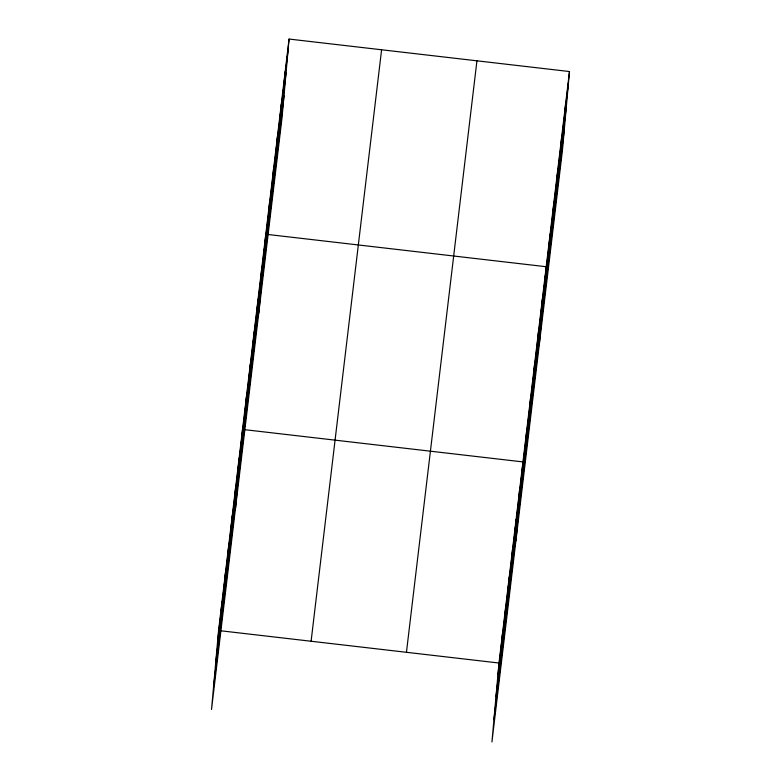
<?xml version="1.0" encoding="UTF-8"?>
<svg xmlns="http://www.w3.org/2000/svg" width="781" height="781" viewBox="0 0 781 781"><rect width="100%" height="100%" fill="white"/><g stroke="black" fill="none" stroke-linecap="round" stroke-linejoin="round"><path stroke-width="1.17" d="M220.955 613.417L221.989 601.8M224.381 584.696L225.416 573.069M227.798 555.965L228.843 544.337M231.225 527.234L232.26 515.606M234.651 498.503L235.686 486.885M238.078 469.771L239.113 458.154M235.491 508.353L242.54 429.423L522.948 461.913L515.909 540.852M245.371 408.512L246.415 396.894M249.256 375.983L250.291 364.366M253.132 343.455L254.167 331.827M257.008 310.926L258.042 299.299M260.883 278.387L261.918 266.77M258.755 313.171L265.794 234.241L546.212 266.731L539.173 345.661M268.635 213.33L269.67 201.703M272.51 180.801L273.555 169.174M276.386 148.263L277.431 136.646M280.272 115.734L281.306 104.117M284.147 83.206L285.182 71.579M289.058 39.05L282.009 117.98L211.524 709.46L218.573 630.531L289.058 39.05L569.476 71.54L562.427 150.469L491.942 741.95L498.991 663.02L569.476 71.54M501.373 645.907L502.408 634.289M504.799 617.185L505.834 605.558M508.216 588.454L509.261 576.827M511.643 559.723L512.678 548.106M515.069 530.992L516.104 519.375M518.496 502.271L519.531 490.644M525.789 441.011L526.833 429.384M529.674 408.473L530.709 396.855M533.55 375.944L534.585 364.327M537.426 343.415L538.46 331.788M541.301 310.877L542.336 299.26M549.053 245.82L550.088 234.193M552.928 213.291L553.973 201.664M556.804 180.753L557.849 169.135M560.69 148.224L561.724 136.607M564.565 115.695L565.6 104.068M217.528 642.148L288.023 50.667M215.546 664.358L286.041 72.887M213.506 687.251L284.001 95.77M311.102 641.25L381.597 49.769M406.452 652.291L476.937 60.82M497.946 674.638L568.441 83.167M495.964 696.847L566.459 105.376M493.924 719.74L564.409 128.26M220.945 630.804L498.991 663.02"/></g></svg>
